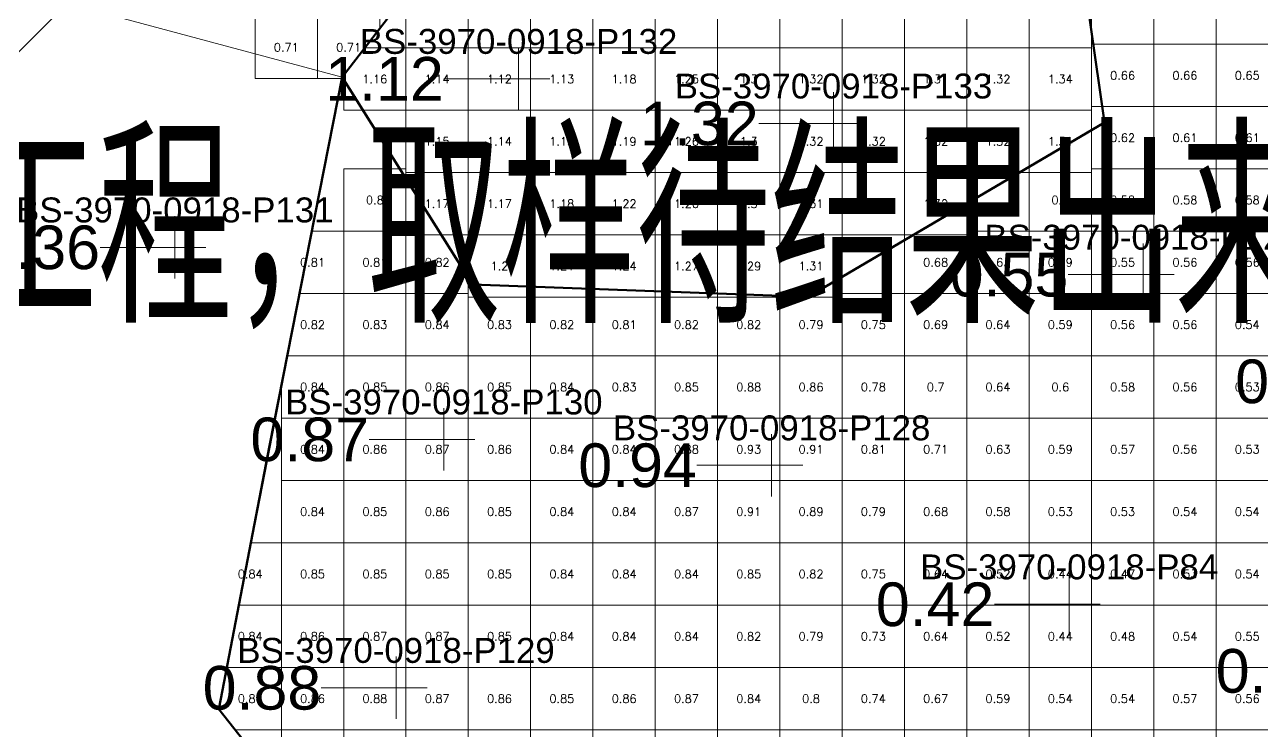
# Model space of a CAD drawing. Header units: inches. Extents: x 469775 to 470079, y 4349683 to 4349873.
# Drawn here: x 469858.19 to 469878.04, y 4349735.42 to 4349746.76 of the extents above; entities that cross this region are included whole.
import ezdxf
from ezdxf.enums import TextEntityAlignment as Align

# ---------------------------------------------------------------- set-up
doc = ezdxf.new("R2010")
doc.units = ezdxf.units.IN
doc.header["$MEASUREMENT"] = 0
for name, color, linetype, lineweight in [('点', 7, 'Continuous', 0), ('爆区方格网', 7, 'Continuous', 0), ('线条', 7, 'Continuous', 0), ('钻孔', 7, 'Continuous', 0)]:
    doc.layers.add(name, color=color, linetype=linetype, lineweight=lineweight)
doc.styles.add('3dmine_textStyle_1', font='txt.shx', dxfattribs={"height": 1, "bigfont": 'gbcbig.shx'})
doc.styles.add('3dmine_textStyle_2', font='arial.ttf', dxfattribs={"height": 1})
doc.styles.add('Standard_Shx', font='txt.shx', dxfattribs={"bigfont": 'gbcbig.shx'})

msp = doc.modelspace()

# ---------------------------------------------------------------- hatches: boundary and pattern name
at = {"layer": '钻孔', "linetype": 'Continuous', "lineweight": 0, "true_color": 0x0000ff, "extrusion": (0, 1, 0)}
for points in [[(-469867.111, 3960.2), (-469866.111, 3960.2), (-469866.111, 3972.2), (-469867.111, 3972.2)], [(-469872.164, 3960.382), (-469871.164, 3960.382), (-469871.164, 3972.382), (-469872.164, 3972.382)]]:
    msp.add_hatch(color=5, dxfattribs=at).paths.add_polyline_path(points, flags=0)
at = {"layer": '钻孔', "linetype": 'Continuous', "lineweight": 0, "true_color": 0x808080, "extrusion": (0, 1, 0)}
for points in [[(-469861.594, 3960.398), (-469860.594, 3960.398), (-469860.594, 3972.398), (-469861.594, 3972.398)], [(-469875.946, 3959.658), (-469874.946, 3959.658), (-469874.946, 3972.658), (-469875.946, 3972.658)]]:
    msp.add_hatch(color=8, dxfattribs=at).paths.add_polyline_path(points, flags=0)
at = {"layer": '钻孔', "linetype": 'Continuous', "lineweight": 0, "true_color": 0x00ffff, "extrusion": (0, 1, 0)}
for points in [[(-469877.132, 3959.526), (-469876.132, 3959.526), (-469876.132, 3972.526), (-469877.132, 3972.526)], [(-469865.911, 3960.457), (-469864.911, 3960.457), (-469864.911, 3972.457), (-469865.911, 3972.457)], [(-469871.172, 3959.723), (-469870.172, 3959.723), (-469870.172, 3972.723), (-469871.172, 3972.723)], [(-469865.144, 3959.744), (-469864.144, 3959.744), (-469864.144, 3972.744), (-469865.144, 3972.744)]]:
    msp.add_hatch(color=4, dxfattribs=at).paths.add_polyline_path(points, flags=0)

# ---------------------------------------------------------------- linework, layer by layer
at = {"color": 4, "linetype": 'Continuous', "lineweight": 0, "true_color": 0x00ffff, "elevation": 3966.233}
msp.add_lwpolyline([(469870.761, 4349763.128), (469867.863, 4349760.713), (469870.09, 4349758.577), (469873.314, 4349756.381), (469875.304, 4349754.198), (469865.757, 4349749.122), (469863.277, 4349745.916), (469858.867, 4349747.095), (469855.24, 4349743.466), (469853.308, 4349743.754), (469850.298, 4349745.551), (469847.477, 4349743.663), (469848.343, 4349739.646), (469845.427, 4349736.191)], dxfattribs=at)
at = {"color": 5, "linetype": 'Continuous', "lineweight": 50, "elevation": 3966.246}
msp.add_lwpolyline([(469863.277, 4349745.916), (469865.372, 4349742.59), (469870.758, 4349742.39), (469875.513, 4349745.185), (469875.059, 4349748.364), (469877.541, 4349750.341), (469880.7, 4349749.043), (469882.661, 4349748.577), (469887.283, 4349746.98), (469890.375, 4349747.712), (469892.104, 4349749.476), (469891.705, 4349752.968), (469892.637, 4349754.266), (469889.478, 4349756.794), (469884.88, 4349759.29), (469865.757, 4349749.122), (469863.277, 4349745.916)], dxfattribs=at)
at = {"color": 5, "linetype": 'Continuous', "lineweight": 53, "elevation": 3966.246}
for points in [[(469880.7, 4349749.043), (469877.541, 4349750.341), (469875.059, 4349748.364), (469875.513, 4349745.185), (469870.758, 4349742.39), (469865.372, 4349742.59), (469863.277, 4349745.916), (469863.277, 4349745.916)], [(469863.277, 4349745.916), (469862.112, 4349740.002), (469861.303, 4349735.776), (469864.089, 4349732.247), (469868.108, 4349719.891), (469869.089, 4349723.024), (469873.638, 4349721.402), (469875.959, 4349720.708), (469878.965, 4349723.109)]]:
    msp.add_lwpolyline(points, dxfattribs=at)
at = {"color": 7, "linetype": 'Continuous', "lineweight": 0, "elevation": 3966.233}
msp.add_lwpolyline([(469845.427, 4349736.191), (469868.108, 4349719.891), (469868.108, 4349719.891), (469864.089, 4349732.247), (469861.567, 4349735.442), (469861.304, 4349735.775), (469863.277, 4349745.916), (469858.867, 4349747.095), (469855.24, 4349743.466), (469853.308, 4349743.754), (469850.298, 4349745.551), (469847.477, 4349743.663), (469848.343, 4349739.646), (469845.427, 4349736.191), (469845.427, 4349736.191)], dxfattribs=at)
at = {"layer": '点', "color": 138, "linetype": 'Continuous', "lineweight": 0, "true_color": 0x004c4c}
for points, elevation in [([(469866.111, 4349745.388), (469866.111, 4349746.388)], 3972.2), ([(469866.611, 4349745.888), (469865.611, 4349745.888)], 3972.2), ([(469871.164, 4349744.672), (469871.164, 4349745.672)], 3972.382), ([(469871.664, 4349745.172), (469870.664, 4349745.172)], 3972.382), ([(469860.594, 4349742.684), (469860.594, 4349743.684)], 3972.398), ([(469876.132, 4349742.246), (469876.132, 4349743.246)], 3972.526), ([(469861.094, 4349743.184), (469860.094, 4349743.184)], 3972.398), ([(469876.632, 4349742.746), (469875.632, 4349742.746)], 3972.526), ([(469864.911, 4349739.603), (469864.911, 4349740.603)], 3972.457), ([(469865.411, 4349740.103), (469864.411, 4349740.103)], 3972.457), ([(469870.172, 4349739.188), (469870.172, 4349740.188)], 3972.723), ([(469870.672, 4349739.688), (469869.672, 4349739.688)], 3972.723), ([(469874.946, 4349736.957), (469874.946, 4349737.957)], 3972.658), ([(469875.446, 4349737.457), (469874.446, 4349737.457)], 3972.658), ([(469864.144, 4349735.617), (469864.144, 4349736.617)], 3972.744), ([(469864.644, 4349736.117), (469863.644, 4349736.117)], 3972.744)]:
    msp.add_lwpolyline(points, dxfattribs=dict(at, elevation=elevation))
at = {"layer": '爆区方格网', "color": 4, "linetype": 'Continuous', "lineweight": 0, "true_color": 0x00ffff, "elevation": 3972.193}
for points in [[(469876.304, 4349746.442), (469875.304, 4349746.442), (469875.304, 4349747.383), (469875.304, 4349747.442), (469876.304, 4349747.442), (469876.304, 4349746.442)], [(469877.304, 4349746.442), (469876.304, 4349746.442), (469876.304, 4349747.442), (469877.304, 4349747.442), (469877.304, 4349746.442)], [(469878.304, 4349746.442), (469877.304, 4349746.442), (469877.304, 4349747.442), (469878.304, 4349747.442), (469878.304, 4349746.442)], [(469876.304, 4349745.442), (469875.304, 4349745.442), (469875.304, 4349746.383), (469875.304, 4349746.442), (469876.304, 4349746.442), (469876.304, 4349745.442)], [(469877.304, 4349745.442), (469876.304, 4349745.442), (469876.304, 4349746.442), (469877.304, 4349746.442), (469877.304, 4349745.442)], [(469878.304, 4349745.442), (469877.304, 4349745.442), (469877.304, 4349746.442), (469878.304, 4349746.442), (469878.304, 4349745.442)], [(469876.304, 4349744.442), (469875.304, 4349744.442), (469875.304, 4349745.383), (469875.304, 4349745.442), (469876.304, 4349745.442), (469876.304, 4349744.442)], [(469877.304, 4349744.442), (469876.304, 4349744.442), (469876.304, 4349745.442), (469877.304, 4349745.442), (469877.304, 4349744.442)], [(469878.304, 4349744.442), (469877.304, 4349744.442), (469877.304, 4349745.442), (469878.304, 4349745.442), (469878.304, 4349744.442)], [(469864.304, 4349743.442), (469863.304, 4349743.442), (469863.304, 4349744.442), (469864.304, 4349744.442), (469864.304, 4349743.442)], [(469876.304, 4349743.442), (469875.304, 4349743.442), (469875.304, 4349744.383), (469875.304, 4349744.442), (469876.304, 4349744.442), (469876.304, 4349743.442)], [(469877.304, 4349743.442), (469876.304, 4349743.442), (469876.304, 4349744.442), (469877.304, 4349744.442), (469877.304, 4349743.442)], [(469878.304, 4349743.442), (469877.304, 4349743.442), (469877.304, 4349744.442), (469878.304, 4349744.442), (469878.304, 4349743.442)], [(469875.304, 4349743.442), (469874.304, 4349743.442), (469874.304, 4349744.383), (469875.304, 4349744.383), (469875.304, 4349743.442)], [(469863.304, 4349742.442), (469862.593, 4349742.442), (469862.79, 4349743.442), (469863.304, 4349743.442), (469863.304, 4349742.442)], [(469864.304, 4349743.383), (469864.304, 4349742.442), (469863.304, 4349742.442), (469863.304, 4349743.442), (469864.304, 4349743.442), (469864.304, 4349743.383)], [(469865.304, 4349742.442), (469864.304, 4349742.442), (469864.304, 4349743.383), (469865.304, 4349743.383), (469865.304, 4349742.442)], [(469873.304, 4349742.442), (469872.304, 4349742.442), (469872.304, 4349743.383), (469873.304, 4349743.383), (469873.304, 4349742.442)], [(469874.304, 4349742.442), (469873.304, 4349742.442), (469873.304, 4349743.383), (469873.304, 4349743.442), (469874.304, 4349743.442), (469874.304, 4349742.442)], [(469875.304, 4349742.442), (469874.304, 4349742.442), (469874.304, 4349743.442), (469875.304, 4349743.442), (469875.304, 4349742.442)], [(469876.304, 4349742.442), (469875.304, 4349742.442), (469875.304, 4349743.442), (469876.304, 4349743.442), (469876.304, 4349742.442)], [(469877.304, 4349742.442), (469876.304, 4349742.442), (469876.304, 4349743.442), (469877.304, 4349743.442), (469877.304, 4349742.442)], [(469878.304, 4349742.442), (469877.304, 4349742.442), (469877.304, 4349743.442), (469878.304, 4349743.442), (469878.304, 4349742.442)], [(469863.304, 4349741.442), (469862.396, 4349741.442), (469862.593, 4349742.442), (469863.304, 4349742.442), (469863.304, 4349741.442)], [(469864.304, 4349741.442), (469863.304, 4349741.442), (469863.304, 4349742.442), (469864.304, 4349742.442), (469864.304, 4349741.442)], [(469865.304, 4349742.383), (469865.304, 4349741.442), (469864.304, 4349741.442), (469864.304, 4349742.442), (469865.304, 4349742.442), (469865.304, 4349742.383)], [(469866.304, 4349741.442), (469865.304, 4349741.442), (469865.304, 4349742.383), (469866.304, 4349742.383), (469866.304, 4349741.442)], [(469867.304, 4349741.442), (469866.304, 4349741.442), (469866.304, 4349742.383), (469867.304, 4349742.383), (469867.304, 4349741.442)], [(469868.304, 4349741.442), (469867.304, 4349741.442), (469867.304, 4349742.383), (469868.304, 4349742.383), (469868.304, 4349741.442)], [(469869.304, 4349741.442), (469868.304, 4349741.442), (469868.304, 4349742.383), (469869.304, 4349742.383), (469869.304, 4349741.442)], [(469870.304, 4349741.442), (469869.304, 4349741.442), (469869.304, 4349742.383), (469870.304, 4349742.383), (469870.304, 4349741.442)], [(469871.304, 4349741.442), (469870.304, 4349741.442), (469870.304, 4349742.383), (469871.304, 4349742.383), (469871.304, 4349741.442)], [(469872.304, 4349741.442), (469871.304, 4349741.442), (469871.304, 4349742.383), (469871.304, 4349742.442), (469872.304, 4349742.442), (469872.304, 4349741.442)], [(469873.304, 4349741.442), (469872.304, 4349741.442), (469872.304, 4349742.442), (469873.304, 4349742.442), (469873.304, 4349741.442)], [(469874.304, 4349741.442), (469873.304, 4349741.442), (469873.304, 4349742.442), (469874.304, 4349742.442), (469874.304, 4349741.442)], [(469875.304, 4349741.442), (469874.304, 4349741.442), (469874.304, 4349742.442), (469875.304, 4349742.442), (469875.304, 4349741.442)], [(469876.304, 4349741.442), (469875.304, 4349741.442), (469875.304, 4349742.442), (469876.304, 4349742.442), (469876.304, 4349741.442)], [(469877.304, 4349741.442), (469876.304, 4349741.442), (469876.304, 4349742.442), (469877.304, 4349742.442), (469877.304, 4349741.442)], [(469878.304, 4349741.442), (469877.304, 4349741.442), (469877.304, 4349742.442), (469878.304, 4349742.442), (469878.304, 4349741.442)], [(469863.304, 4349740.442), (469862.304, 4349740.442), (469862.304, 4349740.974), (469862.396, 4349741.442), (469863.304, 4349741.442), (469863.304, 4349740.442)], [(469864.304, 4349740.442), (469863.304, 4349740.442), (469863.304, 4349741.442), (469864.304, 4349741.442), (469864.304, 4349740.442)], [(469865.304, 4349740.442), (469864.304, 4349740.442), (469864.304, 4349741.442), (469865.304, 4349741.442), (469865.304, 4349740.442)], [(469866.304, 4349740.442), (469865.304, 4349740.442), (469865.304, 4349741.442), (469866.304, 4349741.442), (469866.304, 4349740.442)], [(469867.304, 4349740.442), (469866.304, 4349740.442), (469866.304, 4349741.442), (469867.304, 4349741.442), (469867.304, 4349740.442)], [(469868.304, 4349740.442), (469867.304, 4349740.442), (469867.304, 4349741.442), (469868.304, 4349741.442), (469868.304, 4349740.442)], [(469869.304, 4349740.442), (469868.304, 4349740.442), (469868.304, 4349741.442), (469869.304, 4349741.442), (469869.304, 4349740.442)], [(469870.304, 4349740.442), (469869.304, 4349740.442), (469869.304, 4349741.442), (469870.304, 4349741.442), (469870.304, 4349740.442)], [(469871.304, 4349740.442), (469870.304, 4349740.442), (469870.304, 4349741.442), (469871.304, 4349741.442), (469871.304, 4349740.442)], [(469872.304, 4349740.442), (469871.304, 4349740.442), (469871.304, 4349741.442), (469872.304, 4349741.442), (469872.304, 4349740.442)], [(469873.304, 4349740.442), (469872.304, 4349740.442), (469872.304, 4349741.442), (469873.304, 4349741.442), (469873.304, 4349740.442)], [(469874.304, 4349740.442), (469873.304, 4349740.442), (469873.304, 4349741.442), (469874.304, 4349741.442), (469874.304, 4349740.442)], [(469875.304, 4349740.442), (469874.304, 4349740.442), (469874.304, 4349741.442), (469875.304, 4349741.442), (469875.304, 4349740.442)], [(469876.304, 4349740.442), (469875.304, 4349740.442), (469875.304, 4349741.442), (469876.304, 4349741.442), (469876.304, 4349740.442)], [(469877.304, 4349740.442), (469876.304, 4349740.442), (469876.304, 4349741.442), (469877.304, 4349741.442), (469877.304, 4349740.442)], [(469878.304, 4349740.442), (469877.304, 4349740.442), (469877.304, 4349741.442), (469878.304, 4349741.442), (469878.304, 4349740.442)], [(469863.304, 4349739.442), (469862.304, 4349739.442), (469862.304, 4349740.442), (469863.304, 4349740.442), (469863.304, 4349739.442)], [(469864.304, 4349739.442), (469863.304, 4349739.442), (469863.304, 4349740.442), (469864.304, 4349740.442), (469864.304, 4349739.442)], [(469865.304, 4349739.442), (469864.304, 4349739.442), (469864.304, 4349740.442), (469865.304, 4349740.442), (469865.304, 4349739.442)], [(469866.304, 4349739.442), (469865.304, 4349739.442), (469865.304, 4349740.442), (469866.304, 4349740.442), (469866.304, 4349739.442)], [(469867.304, 4349739.442), (469866.304, 4349739.442), (469866.304, 4349740.442), (469867.304, 4349740.442), (469867.304, 4349739.442)], [(469868.304, 4349739.442), (469867.304, 4349739.442), (469867.304, 4349740.442), (469868.304, 4349740.442), (469868.304, 4349739.442)], [(469869.304, 4349739.442), (469868.304, 4349739.442), (469868.304, 4349740.442), (469869.304, 4349740.442), (469869.304, 4349739.442)], [(469870.304, 4349739.442), (469869.304, 4349739.442), (469869.304, 4349740.442), (469870.304, 4349740.442), (469870.304, 4349739.442)], [(469871.304, 4349739.442), (469870.304, 4349739.442), (469870.304, 4349740.442), (469871.304, 4349740.442), (469871.304, 4349739.442)], [(469872.304, 4349739.442), (469871.304, 4349739.442), (469871.304, 4349740.442), (469872.304, 4349740.442), (469872.304, 4349739.442)], [(469873.304, 4349739.442), (469872.304, 4349739.442), (469872.304, 4349740.442), (469873.304, 4349740.442), (469873.304, 4349739.442)], [(469874.304, 4349739.442), (469873.304, 4349739.442), (469873.304, 4349740.442), (469874.304, 4349740.442), (469874.304, 4349739.442)], [(469875.304, 4349739.442), (469874.304, 4349739.442), (469874.304, 4349740.442), (469875.304, 4349740.442), (469875.304, 4349739.442)], [(469876.304, 4349739.442), (469875.304, 4349739.442), (469875.304, 4349740.442), (469876.304, 4349740.442), (469876.304, 4349739.442)], [(469877.304, 4349739.442), (469876.304, 4349739.442), (469876.304, 4349740.442), (469877.304, 4349740.442), (469877.304, 4349739.442)], [(469878.304, 4349739.442), (469877.304, 4349739.442), (469877.304, 4349740.442), (469878.304, 4349740.442), (469878.304, 4349739.442)], [(469863.304, 4349738.442), (469862.304, 4349738.442), (469862.304, 4349739.442), (469863.304, 4349739.442), (469863.304, 4349738.442)], [(469864.304, 4349738.442), (469863.304, 4349738.442), (469863.304, 4349739.442), (469864.304, 4349739.442), (469864.304, 4349738.442)], [(469865.304, 4349738.442), (469864.304, 4349738.442), (469864.304, 4349739.442), (469865.304, 4349739.442), (469865.304, 4349738.442)], [(469866.304, 4349738.442), (469865.304, 4349738.442), (469865.304, 4349739.442), (469866.304, 4349739.442), (469866.304, 4349738.442)], [(469867.304, 4349738.442), (469866.304, 4349738.442), (469866.304, 4349739.442), (469867.304, 4349739.442), (469867.304, 4349738.442)], [(469868.304, 4349738.442), (469867.304, 4349738.442), (469867.304, 4349739.442), (469868.304, 4349739.442), (469868.304, 4349738.442)], [(469869.304, 4349738.442), (469868.304, 4349738.442), (469868.304, 4349739.442), (469869.304, 4349739.442), (469869.304, 4349738.442)], [(469870.304, 4349738.442), (469869.304, 4349738.442), (469869.304, 4349739.442), (469870.304, 4349739.442), (469870.304, 4349738.442)], [(469871.304, 4349738.442), (469870.304, 4349738.442), (469870.304, 4349739.442), (469871.304, 4349739.442), (469871.304, 4349738.442)], [(469872.304, 4349738.442), (469871.304, 4349738.442), (469871.304, 4349739.442), (469872.304, 4349739.442), (469872.304, 4349738.442)], [(469873.304, 4349738.442), (469872.304, 4349738.442), (469872.304, 4349739.442), (469873.304, 4349739.442), (469873.304, 4349738.442)], [(469874.304, 4349738.442), (469873.304, 4349738.442), (469873.304, 4349739.442), (469874.304, 4349739.442), (469874.304, 4349738.442)], [(469875.304, 4349738.442), (469874.304, 4349738.442), (469874.304, 4349739.442), (469875.304, 4349739.442), (469875.304, 4349738.442)], [(469876.304, 4349738.442), (469875.304, 4349738.442), (469875.304, 4349739.442), (469876.304, 4349739.442), (469876.304, 4349738.442)], [(469877.304, 4349738.442), (469876.304, 4349738.442), (469876.304, 4349739.442), (469877.304, 4349739.442), (469877.304, 4349738.442)], [(469878.304, 4349738.442), (469877.304, 4349738.442), (469877.304, 4349739.442), (469878.304, 4349739.442), (469878.304, 4349738.442)], [(469862.304, 4349737.442), (469861.622, 4349737.442), (469861.813, 4349738.442), (469862.304, 4349738.442), (469862.304, 4349737.442)], [(469863.304, 4349737.442), (469862.304, 4349737.442), (469862.304, 4349738.442), (469863.304, 4349738.442), (469863.304, 4349737.442)], [(469864.304, 4349737.442), (469863.304, 4349737.442), (469863.304, 4349738.442), (469864.304, 4349738.442), (469864.304, 4349737.442)], [(469865.304, 4349737.442), (469864.304, 4349737.442), (469864.304, 4349738.442), (469865.304, 4349738.442), (469865.304, 4349737.442)], [(469866.304, 4349737.442), (469865.304, 4349737.442), (469865.304, 4349738.442), (469866.304, 4349738.442), (469866.304, 4349737.442)], [(469867.304, 4349737.442), (469866.304, 4349737.442), (469866.304, 4349738.442), (469867.304, 4349738.442), (469867.304, 4349737.442)], [(469868.304, 4349737.442), (469867.304, 4349737.442), (469867.304, 4349738.442), (469868.304, 4349738.442), (469868.304, 4349737.442)], [(469869.304, 4349737.442), (469868.304, 4349737.442), (469868.304, 4349738.442), (469869.304, 4349738.442), (469869.304, 4349737.442)], [(469870.304, 4349737.442), (469869.304, 4349737.442), (469869.304, 4349738.442), (469870.304, 4349738.442), (469870.304, 4349737.442)], [(469871.304, 4349737.442), (469870.304, 4349737.442), (469870.304, 4349738.442), (469871.304, 4349738.442), (469871.304, 4349737.442)], [(469872.304, 4349737.442), (469871.304, 4349737.442), (469871.304, 4349738.442), (469872.304, 4349738.442), (469872.304, 4349737.442)], [(469873.304, 4349737.442), (469872.304, 4349737.442), (469872.304, 4349738.442), (469873.304, 4349738.442), (469873.304, 4349737.442)], [(469874.304, 4349737.442), (469873.304, 4349737.442), (469873.304, 4349738.442), (469874.304, 4349738.442), (469874.304, 4349737.442)], [(469875.304, 4349737.442), (469874.304, 4349737.442), (469874.304, 4349738.442), (469875.304, 4349738.442), (469875.304, 4349737.442)], [(469876.304, 4349737.442), (469875.304, 4349737.442), (469875.304, 4349738.442), (469876.304, 4349738.442), (469876.304, 4349737.442)], [(469877.304, 4349737.442), (469876.304, 4349737.442), (469876.304, 4349738.442), (469877.304, 4349738.442), (469877.304, 4349737.442)], [(469878.304, 4349737.442), (469877.304, 4349737.442), (469877.304, 4349738.442), (469878.304, 4349738.442), (469878.304, 4349737.442)], [(469862.304, 4349736.442), (469861.43, 4349736.442), (469861.622, 4349737.442), (469862.304, 4349737.442), (469862.304, 4349736.442)], [(469863.304, 4349736.442), (469862.304, 4349736.442), (469862.304, 4349737.442), (469863.304, 4349737.442), (469863.304, 4349736.442)], [(469864.304, 4349736.442), (469863.304, 4349736.442), (469863.304, 4349737.442), (469864.304, 4349737.442), (469864.304, 4349736.442)], [(469865.304, 4349736.442), (469864.304, 4349736.442), (469864.304, 4349737.442), (469865.304, 4349737.442), (469865.304, 4349736.442)], [(469866.304, 4349736.442), (469865.304, 4349736.442), (469865.304, 4349737.442), (469866.304, 4349737.442), (469866.304, 4349736.442)], [(469867.304, 4349736.442), (469866.304, 4349736.442), (469866.304, 4349737.442), (469867.304, 4349737.442), (469867.304, 4349736.442)], [(469868.304, 4349736.442), (469867.304, 4349736.442), (469867.304, 4349737.442), (469868.304, 4349737.442), (469868.304, 4349736.442)], [(469869.304, 4349736.442), (469868.304, 4349736.442), (469868.304, 4349737.442), (469869.304, 4349737.442), (469869.304, 4349736.442)], [(469870.304, 4349736.442), (469869.304, 4349736.442), (469869.304, 4349737.442), (469870.304, 4349737.442), (469870.304, 4349736.442)], [(469871.304, 4349736.442), (469870.304, 4349736.442), (469870.304, 4349737.442), (469871.304, 4349737.442), (469871.304, 4349736.442)], [(469872.304, 4349736.442), (469871.304, 4349736.442), (469871.304, 4349737.442), (469872.304, 4349737.442), (469872.304, 4349736.442)], [(469873.304, 4349736.442), (469872.304, 4349736.442), (469872.304, 4349737.442), (469873.304, 4349737.442), (469873.304, 4349736.442)], [(469874.304, 4349736.442), (469873.304, 4349736.442), (469873.304, 4349737.442), (469874.304, 4349737.442), (469874.304, 4349736.442)], [(469875.304, 4349736.442), (469874.304, 4349736.442), (469874.304, 4349737.442), (469875.304, 4349737.442), (469875.304, 4349736.442)], [(469876.304, 4349736.442), (469875.304, 4349736.442), (469875.304, 4349737.442), (469876.304, 4349737.442), (469876.304, 4349736.442)], [(469877.304, 4349736.442), (469876.304, 4349736.442), (469876.304, 4349737.442), (469877.304, 4349737.442), (469877.304, 4349736.442)], [(469878.304, 4349736.442), (469877.304, 4349736.442), (469877.304, 4349737.442), (469878.304, 4349737.442), (469878.304, 4349736.442)], [(469862.304, 4349735.442), (469861.567, 4349735.442), (469861.304, 4349735.775), (469861.304, 4349735.782), (469861.43, 4349736.442), (469862.304, 4349736.442), (469862.304, 4349735.442)], [(469863.304, 4349735.442), (469862.304, 4349735.442), (469862.304, 4349736.442), (469863.304, 4349736.442), (469863.304, 4349735.442)], [(469864.304, 4349735.442), (469863.304, 4349735.442), (469863.304, 4349736.442), (469864.304, 4349736.442), (469864.304, 4349735.442)], [(469865.304, 4349735.442), (469864.304, 4349735.442), (469864.304, 4349736.442), (469865.304, 4349736.442), (469865.304, 4349735.442)], [(469866.304, 4349735.442), (469865.304, 4349735.442), (469865.304, 4349736.442), (469866.304, 4349736.442), (469866.304, 4349735.442)], [(469867.304, 4349735.442), (469866.304, 4349735.442), (469866.304, 4349736.442), (469867.304, 4349736.442), (469867.304, 4349735.442)], [(469868.304, 4349735.442), (469867.304, 4349735.442), (469867.304, 4349736.442), (469868.304, 4349736.442), (469868.304, 4349735.442)], [(469869.304, 4349735.442), (469868.304, 4349735.442), (469868.304, 4349736.442), (469869.304, 4349736.442), (469869.304, 4349735.442)], [(469870.304, 4349735.442), (469869.304, 4349735.442), (469869.304, 4349736.442), (469870.304, 4349736.442), (469870.304, 4349735.442)], [(469871.304, 4349735.442), (469870.304, 4349735.442), (469870.304, 4349736.442), (469871.304, 4349736.442), (469871.304, 4349735.442)], [(469872.304, 4349735.442), (469871.304, 4349735.442), (469871.304, 4349736.442), (469872.304, 4349736.442), (469872.304, 4349735.442)], [(469873.304, 4349735.442), (469872.304, 4349735.442), (469872.304, 4349736.442), (469873.304, 4349736.442), (469873.304, 4349735.442)], [(469874.304, 4349735.442), (469873.304, 4349735.442), (469873.304, 4349736.442), (469874.304, 4349736.442), (469874.304, 4349735.442)], [(469875.304, 4349735.442), (469874.304, 4349735.442), (469874.304, 4349736.442), (469875.304, 4349736.442), (469875.304, 4349735.442)], [(469876.304, 4349735.442), (469875.304, 4349735.442), (469875.304, 4349736.442), (469876.304, 4349736.442), (469876.304, 4349735.442)], [(469877.304, 4349735.442), (469876.304, 4349735.442), (469876.304, 4349736.442), (469877.304, 4349736.442), (469877.304, 4349735.442)], [(469878.304, 4349735.442), (469877.304, 4349735.442), (469877.304, 4349736.442), (469878.304, 4349736.442), (469878.304, 4349735.442)], [(469863.304, 4349734.442), (469862.356, 4349734.442), (469862.304, 4349734.508), (469862.304, 4349735.442), (469863.304, 4349735.442), (469863.304, 4349734.442)], [(469864.304, 4349734.442), (469863.304, 4349734.442), (469863.304, 4349735.442), (469864.304, 4349735.442), (469864.304, 4349734.442)], [(469865.304, 4349734.442), (469864.304, 4349734.442), (469864.304, 4349735.442), (469865.304, 4349735.442), (469865.304, 4349734.442)], [(469866.304, 4349734.442), (469865.304, 4349734.442), (469865.304, 4349735.442), (469866.304, 4349735.442), (469866.304, 4349734.442)], [(469867.304, 4349734.442), (469866.304, 4349734.442), (469866.304, 4349735.442), (469867.304, 4349735.442), (469867.304, 4349734.442)], [(469868.304, 4349734.442), (469867.304, 4349734.442), (469867.304, 4349735.442), (469868.304, 4349735.442), (469868.304, 4349734.442)], [(469869.304, 4349734.442), (469868.304, 4349734.442), (469868.304, 4349735.442), (469869.304, 4349735.442), (469869.304, 4349734.442)], [(469870.304, 4349734.442), (469869.304, 4349734.442), (469869.304, 4349735.442), (469870.304, 4349735.442), (469870.304, 4349734.442)], [(469871.304, 4349734.442), (469870.304, 4349734.442), (469870.304, 4349735.442), (469871.304, 4349735.442), (469871.304, 4349734.442)], [(469872.304, 4349734.442), (469871.304, 4349734.442), (469871.304, 4349735.442), (469872.304, 4349735.442), (469872.304, 4349734.442)], [(469873.304, 4349734.442), (469872.304, 4349734.442), (469872.304, 4349735.442), (469873.304, 4349735.442), (469873.304, 4349734.442)], [(469874.304, 4349734.442), (469873.304, 4349734.442), (469873.304, 4349735.442), (469874.304, 4349735.442), (469874.304, 4349734.442)], [(469875.304, 4349734.442), (469874.304, 4349734.442), (469874.304, 4349735.442), (469875.304, 4349735.442), (469875.304, 4349734.442)], [(469876.304, 4349734.442), (469875.304, 4349734.442), (469875.304, 4349735.442), (469876.304, 4349735.442), (469876.304, 4349734.442)], [(469877.304, 4349734.442), (469876.304, 4349734.442), (469876.304, 4349735.442), (469877.304, 4349735.442), (469877.304, 4349734.442)], [(469878.304, 4349734.442), (469877.304, 4349734.442), (469877.304, 4349735.442), (469878.304, 4349735.442), (469878.304, 4349734.442)]]:
    msp.add_lwpolyline(points, dxfattribs=at)
at = {"layer": '爆区方格网', "color": 5, "linetype": 'Continuous', "lineweight": 0, "true_color": 0x0000ff, "elevation": 3972.334}
for points in [[(469865.304, 4349746.383), (469864.304, 4349746.383), (469864.304, 4349747.243), (469864.412, 4349747.383), (469865.304, 4349747.383), (469865.304, 4349746.383)], [(469866.304, 4349746.383), (469865.304, 4349746.383), (469865.304, 4349747.383), (469866.304, 4349747.383), (469866.304, 4349746.383)], [(469867.304, 4349746.383), (469866.304, 4349746.383), (469866.304, 4349747.383), (469867.304, 4349747.383), (469867.304, 4349746.383)], [(469868.304, 4349746.383), (469867.304, 4349746.383), (469867.304, 4349747.383), (469868.304, 4349747.383), (469868.304, 4349746.383)], [(469869.304, 4349746.383), (469868.304, 4349746.383), (469868.304, 4349747.383), (469869.304, 4349747.383), (469869.304, 4349746.383)], [(469870.304, 4349746.383), (469869.304, 4349746.383), (469869.304, 4349747.383), (469870.304, 4349747.383), (469870.304, 4349746.383)], [(469871.304, 4349746.383), (469870.304, 4349746.383), (469870.304, 4349747.383), (469871.304, 4349747.383), (469871.304, 4349746.383)], [(469872.304, 4349746.383), (469871.304, 4349746.383), (469871.304, 4349747.383), (469872.304, 4349747.383), (469872.304, 4349746.383)], [(469873.304, 4349746.383), (469872.304, 4349746.383), (469872.304, 4349747.383), (469873.304, 4349747.383), (469873.304, 4349746.383)], [(469874.304, 4349746.383), (469873.304, 4349746.383), (469873.304, 4349747.383), (469874.304, 4349747.383), (469874.304, 4349746.383)], [(469875.304, 4349746.383), (469874.304, 4349746.383), (469874.304, 4349747.383), (469875.304, 4349747.383), (469875.304, 4349746.383)], [(469864.304, 4349745.383), (469863.304, 4349745.383), (469863.304, 4349745.95), (469863.638, 4349746.383), (469864.304, 4349746.383), (469864.304, 4349745.383)], [(469865.304, 4349745.383), (469864.304, 4349745.383), (469864.304, 4349746.383), (469865.304, 4349746.383), (469865.304, 4349745.383)], [(469866.304, 4349745.383), (469865.304, 4349745.383), (469865.304, 4349746.383), (469866.304, 4349746.383), (469866.304, 4349745.383)], [(469867.304, 4349745.383), (469866.304, 4349745.383), (469866.304, 4349746.383), (469867.304, 4349746.383), (469867.304, 4349745.383)], [(469868.304, 4349745.383), (469867.304, 4349745.383), (469867.304, 4349746.383), (469868.304, 4349746.383), (469868.304, 4349745.383)], [(469869.304, 4349745.383), (469868.304, 4349745.383), (469868.304, 4349746.383), (469869.304, 4349746.383), (469869.304, 4349745.383)], [(469870.304, 4349745.383), (469869.304, 4349745.383), (469869.304, 4349746.383), (469870.304, 4349746.383), (469870.304, 4349745.383)], [(469871.304, 4349745.383), (469870.304, 4349745.383), (469870.304, 4349746.383), (469871.304, 4349746.383), (469871.304, 4349745.383)], [(469872.304, 4349745.383), (469871.304, 4349745.383), (469871.304, 4349746.383), (469872.304, 4349746.383), (469872.304, 4349745.383)], [(469873.304, 4349745.383), (469872.304, 4349745.383), (469872.304, 4349746.383), (469873.304, 4349746.383), (469873.304, 4349745.383)], [(469874.304, 4349745.383), (469873.304, 4349745.383), (469873.304, 4349746.383), (469874.304, 4349746.383), (469874.304, 4349745.383)], [(469875.304, 4349745.383), (469874.304, 4349745.383), (469874.304, 4349746.383), (469875.304, 4349746.383), (469875.304, 4349745.383)], [(469865.304, 4349744.383), (469864.304, 4349744.383), (469864.304, 4349745.383), (469865.304, 4349745.383), (469865.304, 4349744.383)], [(469866.304, 4349744.383), (469865.304, 4349744.383), (469865.304, 4349745.383), (469866.304, 4349745.383), (469866.304, 4349744.383)], [(469867.304, 4349744.383), (469866.304, 4349744.383), (469866.304, 4349745.383), (469867.304, 4349745.383), (469867.304, 4349744.383)], [(469868.304, 4349744.383), (469867.304, 4349744.383), (469867.304, 4349745.383), (469868.304, 4349745.383), (469868.304, 4349744.383)], [(469869.304, 4349744.383), (469868.304, 4349744.383), (469868.304, 4349745.383), (469869.304, 4349745.383), (469869.304, 4349744.383)], [(469870.304, 4349744.383), (469869.304, 4349744.383), (469869.304, 4349745.383), (469870.304, 4349745.383), (469870.304, 4349744.383)], [(469871.304, 4349744.383), (469870.304, 4349744.383), (469870.304, 4349745.383), (469871.304, 4349745.383), (469871.304, 4349744.383)], [(469872.304, 4349744.383), (469871.304, 4349744.383), (469871.304, 4349745.383), (469872.304, 4349745.383), (469872.304, 4349744.383)], [(469873.304, 4349744.383), (469872.304, 4349744.383), (469872.304, 4349745.383), (469873.304, 4349745.383), (469873.304, 4349744.383)], [(469874.304, 4349744.383), (469873.304, 4349744.383), (469873.304, 4349745.383), (469874.304, 4349745.383), (469874.304, 4349744.383)], [(469875.304, 4349744.383), (469874.304, 4349744.383), (469874.304, 4349745.383), (469875.304, 4349745.383), (469875.304, 4349744.383)], [(469865.304, 4349743.383), (469864.304, 4349743.383), (469864.304, 4349744.383), (469865.304, 4349744.383), (469865.304, 4349743.383)], [(469866.304, 4349743.383), (469865.304, 4349743.383), (469865.304, 4349744.383), (469866.304, 4349744.383), (469866.304, 4349743.383)], [(469867.304, 4349743.383), (469866.304, 4349743.383), (469866.304, 4349744.383), (469867.304, 4349744.383), (469867.304, 4349743.383)], [(469868.304, 4349743.383), (469867.304, 4349743.383), (469867.304, 4349744.383), (469868.304, 4349744.383), (469868.304, 4349743.383)], [(469869.304, 4349743.383), (469868.304, 4349743.383), (469868.304, 4349744.383), (469869.304, 4349744.383), (469869.304, 4349743.383)], [(469870.304, 4349743.383), (469869.304, 4349743.383), (469869.304, 4349744.383), (469870.304, 4349744.383), (469870.304, 4349743.383)], [(469871.304, 4349743.383), (469870.304, 4349743.383), (469870.304, 4349744.383), (469871.304, 4349744.383), (469871.304, 4349743.383)], [(469872.304, 4349743.383), (469871.304, 4349743.383), (469871.304, 4349744.383), (469872.304, 4349744.383), (469872.304, 4349743.383)], [(469873.304, 4349743.383), (469872.304, 4349743.383), (469872.304, 4349744.383), (469873.304, 4349744.383), (469873.304, 4349743.383)], [(469866.304, 4349742.383), (469865.304, 4349742.383), (469865.304, 4349743.383), (469866.304, 4349743.383), (469866.304, 4349742.383)], [(469867.304, 4349742.383), (469866.304, 4349742.383), (469866.304, 4349743.383), (469867.304, 4349743.383), (469867.304, 4349742.383)], [(469868.304, 4349742.383), (469867.304, 4349742.383), (469867.304, 4349743.383), (469868.304, 4349743.383), (469868.304, 4349742.383)], [(469869.304, 4349742.383), (469868.304, 4349742.383), (469868.304, 4349743.383), (469869.304, 4349743.383), (469869.304, 4349742.383)], [(469870.304, 4349742.383), (469869.304, 4349742.383), (469869.304, 4349743.383), (469870.304, 4349743.383), (469870.304, 4349742.383)], [(469871.304, 4349742.383), (469870.304, 4349742.383), (469870.304, 4349743.383), (469871.304, 4349743.383), (469871.304, 4349742.383)]]:
    msp.add_lwpolyline(points, dxfattribs=at)
at = {"layer": '爆区方格网', "color": 131, "linetype": 'Continuous', "lineweight": 0, "true_color": 0x80ffff, "elevation": 3972.427}
for points in [[(469862.884, 4349745.892), (469861.884, 4349745.892), (469861.884, 4349746.892), (469862.884, 4349746.892), (469862.884, 4349745.892)], [(469863.884, 4349746.7), (469863.277, 4349745.916), (469863.273, 4349745.892), (469862.884, 4349745.892), (469862.884, 4349746.892), (469863.884, 4349746.892), (469863.884, 4349746.7)]]:
    msp.add_lwpolyline(points, dxfattribs=at)
at = {"layer": '线条', "color": 138, "linetype": 'Continuous', "lineweight": 0, "true_color": 0x004c4c}
for points, elevation in [([(469866.111, 4349745.888), (469866.111, 4349745.888), (469866.111, 4349745.888)], 3972.2), ([(469871.164, 4349745.172), (469871.164, 4349745.172), (469871.164, 4349745.172)], 3972.382), ([(469860.594, 4349743.184), (469860.594, 4349743.184), (469860.594, 4349743.184)], 3972.398), ([(469876.132, 4349742.746), (469876.132, 4349742.746), (469876.132, 4349742.746)], 3972.526), ([(469864.911, 4349740.103), (469864.911, 4349740.103), (469864.911, 4349740.103)], 3972.457), ([(469870.172, 4349739.688), (469870.172, 4349739.688), (469870.172, 4349739.688)], 3972.723), ([(469874.946, 4349737.457), (469874.946, 4349737.457), (469874.946, 4349737.457)], 3972.658), ([(469864.144, 4349736.117), (469864.144, 4349736.117), (469864.144, 4349736.117)], 3972.744)]:
    msp.add_lwpolyline(points, dxfattribs=dict(at, elevation=elevation))
at = {"layer": '钻孔', "color": 5, "linetype": 'Continuous', "lineweight": 0, "true_color": 0x0000ff}
for points, elevation in [([(469866.111, 4349745.888), (469864.911, 4349745.888)], 3972.2), ([(469866.111, 4349745.888), (469864.911, 4349745.888)], 3960.2), ([(469871.164, 4349745.172), (469869.964, 4349745.172)], 3972.382), ([(469871.164, 4349745.172), (469869.964, 4349745.172)], 3960.382)]:
    msp.add_lwpolyline(points, dxfattribs=dict(at, elevation=elevation))
at = {"layer": '钻孔', "color": 8, "linetype": 'Continuous', "lineweight": 0, "true_color": 0x808080}
for points, elevation in [([(469860.594, 4349743.184), (469859.394, 4349743.184)], 3972.398), ([(469860.594, 4349743.184), (469859.394, 4349743.184)], 3960.398), ([(469874.946, 4349737.457), (469873.746, 4349737.457)], 3972.658), ([(469874.946, 4349737.457), (469873.746, 4349737.457)], 3959.658)]:
    msp.add_lwpolyline(points, dxfattribs=dict(at, elevation=elevation))
at = {"layer": '钻孔', "color": 4, "linetype": 'Continuous', "lineweight": 0, "true_color": 0x00ffff}
for points, elevation in [([(469876.132, 4349742.746), (469874.932, 4349742.746)], 3972.526), ([(469876.132, 4349742.746), (469874.932, 4349742.746)], 3959.526), ([(469864.911, 4349740.103), (469863.711, 4349740.103)], 3972.457), ([(469864.911, 4349740.103), (469863.711, 4349740.103)], 3960.457), ([(469870.172, 4349739.688), (469868.972, 4349739.688)], 3972.723), ([(469870.172, 4349739.688), (469868.972, 4349739.688)], 3959.723), ([(469864.144, 4349736.117), (469862.944, 4349736.117)], 3972.744), ([(469864.144, 4349736.117), (469862.944, 4349736.117)], 3959.744)]:
    msp.add_lwpolyline(points, dxfattribs=dict(at, elevation=elevation))

# ---------------------------------------------------------------- texts
at = {"color": 131, "linetype": 'Continuous', "lineweight": 0, "true_color": 0x80ffff, "style": '3dmine_textStyle_1'}
for p in [(469862.384, 4349746.392, 3972.427), (469863.384, 4349746.392, 3972.427)]:
    msp.add_text('0.71', height=0.1333, dxfattribs=at).set_placement(p, align=Align.MIDDLE_CENTER)
at = {"color": 5, "linetype": 'Continuous', "lineweight": 0, "true_color": 0x0000ff, "style": '3dmine_textStyle_1'}
for s, p in [('1.16', (469863.804, 4349745.883, 3972.334)), ('1.14', (469864.804, 4349745.883, 3972.334)), ('1.12', (469865.804, 4349745.883, 3972.334)), ('1.13', (469866.804, 4349745.883, 3972.334)), ('1.18', (469867.804, 4349745.883, 3972.334)), ('1.25', (469868.804, 4349745.883, 3972.334)), ('1.3', (469869.804, 4349745.883, 3972.334)), ('1.32', (469870.804, 4349745.883, 3972.334)), ('1.32', (469871.804, 4349745.883, 3972.334)), ('1.31', (469872.804, 4349745.883, 3972.334)), ('1.32', (469873.804, 4349745.883, 3972.334)), ('1.34', (469874.804, 4349745.883, 3972.334)), ('1.15', (469864.804, 4349744.883, 3972.334)), ('1.14', (469865.804, 4349744.883, 3972.334)), ('1.15', (469866.804, 4349744.883, 3972.334)), ('1.19', (469867.804, 4349744.883, 3972.334)), ('1.26', (469868.804, 4349744.883, 3972.334)), ('1.3', (469869.804, 4349744.883, 3972.334)), ('1.32', (469870.804, 4349744.883, 3972.334)), ('1.32', (469871.804, 4349744.883, 3972.334)), ('1.32', (469872.804, 4349744.883, 3972.334)), ('1.32', (469873.804, 4349744.883, 3972.334)), ('1.34', (469874.804, 4349744.883, 3972.334)), ('1.17', (469864.804, 4349743.883, 3972.334)), ('1.17', (469865.804, 4349743.883, 3972.334)), ('1.18', (469866.804, 4349743.883, 3972.334)), ('1.22', (469867.804, 4349743.883, 3972.334)), ('1.26', (469868.804, 4349743.883, 3972.334)), ('1.3', (469869.804, 4349743.883, 3972.334)), ('1.31', (469870.804, 4349743.883, 3972.334)), ('1.32', (469871.804, 4349743.883, 3972.334)), ('1.32', (469872.804, 4349743.883, 3972.334)), ('1.2', (469865.804, 4349742.883, 3972.334)), ('1.21', (469866.804, 4349742.883, 3972.334)), ('1.24', (469867.804, 4349742.883, 3972.334)), ('1.27', (469868.804, 4349742.883, 3972.334)), ('1.29', (469869.804, 4349742.883, 3972.334)), ('1.31', (469870.804, 4349742.883, 3972.334))]:
    msp.add_text(s, height=0.1333, dxfattribs=at).set_placement(p, align=Align.MIDDLE_CENTER)
at = {"color": 4, "linetype": 'Continuous', "lineweight": 0, "true_color": 0x00ffff, "style": '3dmine_textStyle_1'}
for s, p in [('0.66', (469875.804, 4349745.942, 3972.193)), ('0.66', (469876.804, 4349745.942, 3972.193)), ('0.65', (469877.804, 4349745.942, 3972.193)), ('0.62', (469875.804, 4349744.942, 3972.193)), ('0.61', (469876.804, 4349744.942, 3972.193)), ('0.61', (469877.804, 4349744.942, 3972.193)), ('0.8', (469863.804, 4349743.942, 3972.193)), ('0.6', (469874.804, 4349743.942, 3972.193)), ('0.58', (469875.804, 4349743.942, 3972.193)), ('0.58', (469876.804, 4349743.942, 3972.193)), ('0.58', (469877.804, 4349743.942, 3972.193)), ('0.81', (469862.804, 4349742.942, 3972.193)), ('0.81', (469863.804, 4349742.942, 3972.193)), ('0.82', (469864.804, 4349742.942, 3972.193)), ('0.68', (469872.804, 4349742.942, 3972.193)), ('0.63', (469873.804, 4349742.942, 3972.193)), ('0.59', (469874.804, 4349742.942, 3972.193)), ('0.55', (469875.804, 4349742.942, 3972.193)), ('0.56', (469876.804, 4349742.942, 3972.193)), ('0.56', (469877.804, 4349742.942, 3972.193)), ('0.82', (469862.804, 4349741.942, 3972.193)), ('0.83', (469863.804, 4349741.942, 3972.193)), ('0.84', (469864.804, 4349741.942, 3972.193)), ('0.83', (469865.804, 4349741.942, 3972.193)), ('0.82', (469866.804, 4349741.942, 3972.193)), ('0.81', (469867.804, 4349741.942, 3972.193)), ('0.82', (469868.804, 4349741.942, 3972.193)), ('0.82', (469869.804, 4349741.942, 3972.193)), ('0.79', (469870.804, 4349741.942, 3972.193)), ('0.75', (469871.804, 4349741.942, 3972.193)), ('0.69', (469872.804, 4349741.942, 3972.193)), ('0.64', (469873.804, 4349741.942, 3972.193)), ('0.59', (469874.804, 4349741.942, 3972.193)), ('0.56', (469875.804, 4349741.942, 3972.193)), ('0.56', (469876.804, 4349741.942, 3972.193)), ('0.54', (469877.804, 4349741.942, 3972.193)), ('0.84', (469862.804, 4349740.942, 3972.193)), ('0.85', (469863.804, 4349740.942, 3972.193)), ('0.86', (469864.804, 4349740.942, 3972.193)), ('0.85', (469865.804, 4349740.942, 3972.193)), ('0.84', (469866.804, 4349740.942, 3972.193)), ('0.83', (469867.804, 4349740.942, 3972.193)), ('0.85', (469868.804, 4349740.942, 3972.193)), ('0.88', (469869.804, 4349740.942, 3972.193)), ('0.86', (469870.804, 4349740.942, 3972.193)), ('0.78', (469871.804, 4349740.942, 3972.193)), ('0.7', (469872.804, 4349740.942, 3972.193)), ('0.64', (469873.804, 4349740.942, 3972.193)), ('0.6', (469874.804, 4349740.942, 3972.193)), ('0.58', (469875.804, 4349740.942, 3972.193)), ('0.56', (469876.804, 4349740.942, 3972.193)), ('0.53', (469877.804, 4349740.942, 3972.193)), ('0.84', (469862.804, 4349739.942, 3972.193)), ('0.86', (469863.804, 4349739.942, 3972.193)), ('0.87', (469864.804, 4349739.942, 3972.193)), ('0.86', (469865.804, 4349739.942, 3972.193)), ('0.84', (469866.804, 4349739.942, 3972.193)), ('0.84', (469867.804, 4349739.942, 3972.193)), ('0.88', (469868.804, 4349739.942, 3972.193)), ('0.93', (469869.804, 4349739.942, 3972.193)), ('0.91', (469870.804, 4349739.942, 3972.193)), ('0.81', (469871.804, 4349739.942, 3972.193)), ('0.71', (469872.804, 4349739.942, 3972.193)), ('0.63', (469873.804, 4349739.942, 3972.193)), ('0.59', (469874.804, 4349739.942, 3972.193)), ('0.57', (469875.804, 4349739.942, 3972.193)), ('0.56', (469876.804, 4349739.942, 3972.193)), ('0.53', (469877.804, 4349739.942, 3972.193)), ('0.84', (469862.804, 4349738.942, 3972.193)), ('0.85', (469863.804, 4349738.942, 3972.193)), ('0.86', (469864.804, 4349738.942, 3972.193)), ('0.85', (469865.804, 4349738.942, 3972.193)), ('0.84', (469866.804, 4349738.942, 3972.193)), ('0.84', (469867.804, 4349738.942, 3972.193)), ('0.87', (469868.804, 4349738.942, 3972.193)), ('0.91', (469869.804, 4349738.942, 3972.193)), ('0.89', (469870.804, 4349738.942, 3972.193)), ('0.79', (469871.804, 4349738.942, 3972.193)), ('0.68', (469872.804, 4349738.942, 3972.193)), ('0.58', (469873.804, 4349738.942, 3972.193)), ('0.53', (469874.804, 4349738.942, 3972.193)), ('0.53', (469875.804, 4349738.942, 3972.193)), ('0.54', (469876.804, 4349738.942, 3972.193)), ('0.54', (469877.804, 4349738.942, 3972.193)), ('0.84', (469861.804, 4349737.942, 3972.193)), ('0.85', (469862.804, 4349737.942, 3972.193)), ('0.85', (469863.804, 4349737.942, 3972.193)), ('0.85', (469864.804, 4349737.942, 3972.193)), ('0.85', (469865.804, 4349737.942, 3972.193)), ('0.84', (469866.804, 4349737.942, 3972.193)), ('0.84', (469867.804, 4349737.942, 3972.193)), ('0.84', (469868.804, 4349737.942, 3972.193)), ('0.85', (469869.804, 4349737.942, 3972.193)), ('0.82', (469870.804, 4349737.942, 3972.193)), ('0.75', (469871.804, 4349737.942, 3972.193)), ('0.64', (469872.804, 4349737.942, 3972.193)), ('0.52', (469873.804, 4349737.942, 3972.193)), ('0.44', (469874.804, 4349737.942, 3972.193)), ('0.47', (469875.804, 4349737.942, 3972.193)), ('0.53', (469876.804, 4349737.942, 3972.193)), ('0.54', (469877.804, 4349737.942, 3972.193)), ('0.84', (469861.804, 4349736.942, 3972.193)), ('0.86', (469862.804, 4349736.942, 3972.193)), ('0.87', (469863.804, 4349736.942, 3972.193)), ('0.87', (469864.804, 4349736.942, 3972.193)), ('0.85', (469865.804, 4349736.942, 3972.193)), ('0.84', (469866.804, 4349736.942, 3972.193)), ('0.84', (469867.804, 4349736.942, 3972.193)), ('0.84', (469868.804, 4349736.942, 3972.193)), ('0.82', (469869.804, 4349736.942, 3972.193)), ('0.79', (469870.804, 4349736.942, 3972.193)), ('0.73', (469871.804, 4349736.942, 3972.193)), ('0.64', (469872.804, 4349736.942, 3972.193)), ('0.52', (469873.804, 4349736.942, 3972.193)), ('0.44', (469874.804, 4349736.942, 3972.193)), ('0.48', (469875.804, 4349736.942, 3972.193)), ('0.54', (469876.804, 4349736.942, 3972.193)), ('0.55', (469877.804, 4349736.942, 3972.193)), ('0.84', (469861.804, 4349735.942, 3972.193)), ('0.86', (469862.804, 4349735.942, 3972.193)), ('0.88', (469863.804, 4349735.942, 3972.193)), ('0.87', (469864.804, 4349735.942, 3972.193)), ('0.86', (469865.804, 4349735.942, 3972.193)), ('0.85', (469866.804, 4349735.942, 3972.193)), ('0.86', (469867.804, 4349735.942, 3972.193)), ('0.87', (469868.804, 4349735.942, 3972.193)), ('0.84', (469869.804, 4349735.942, 3972.193)), ('0.8', (469870.804, 4349735.942, 3972.193)), ('0.74', (469871.804, 4349735.942, 3972.193)), ('0.67', (469872.804, 4349735.942, 3972.193)), ('0.59', (469873.804, 4349735.942, 3972.193)), ('0.54', (469874.804, 4349735.942, 3972.193)), ('0.54', (469875.804, 4349735.942, 3972.193)), ('0.57', (469876.804, 4349735.942, 3972.193)), ('0.56', (469877.804, 4349735.942, 3972.193))]:
    msp.add_text(s, height=0.1333, dxfattribs=at).set_placement(p, align=Align.MIDDLE_CENTER)
at = {"insert": (469855.035, 4349744.968), "char_height": 3, "attachment_point": 1, "style": 'Standard_Shx'}
msp.add_mtext_dynamic_manual_height_columns('缺工程，取样待结果出来，此区域再进行施工', width=47.18008, gutter_width=1, heights=[0], dxfattribs=at)
at = {"layer": '钻孔', "color": 138, "linetype": 'Continuous', "lineweight": 0, "true_color": 0x004c4c, "style": '3dmine_textStyle_2'}
for s, p in [('BS-3970-0918-P132', (469866.111, 4349746.288, 3972.2)), ('BS-3970-0918-P133', (469871.164, 4349745.572, 3972.382)), ('BS-3970-0918-P131', (469860.594, 4349743.584, 3972.398)), ('BS-3970-0918-P127', (469876.132, 4349743.146, 3972.526)), ('BS-3970-0918-P130', (469864.911, 4349740.503, 3972.457)), ('BS-3970-0918-P128', (469870.172, 4349740.088, 3972.723)), ('BS-3970-0918-P84', (469874.946, 4349737.857, 3972.658)), ('BS-3970-0918-P129', (469864.144, 4349736.517, 3972.744))]:
    msp.add_text(s, height=0.4, dxfattribs=at).set_placement(p, align=Align.CENTER)
at = {"layer": '钻孔', "color": 5, "linetype": 'Continuous', "lineweight": 0, "true_color": 0x0000ff, "style": '3dmine_textStyle_2'}
for s, p in [('1.12', (469864.911, 4349745.888, 3966.2)), ('1.32', (469869.964, 4349745.172, 3966.382))]:
    msp.add_text(s, height=0.7, dxfattribs=at).set_placement(p, align=Align.MIDDLE_RIGHT)
at = {"layer": '钻孔', "color": 8, "linetype": 'Continuous', "lineweight": 0, "true_color": 0x808080, "style": '3dmine_textStyle_2'}
for s, p in [('0.36', (469859.394, 4349743.184, 3966.398)), ('0.24', (469879.513, 4349741.034, 3966.133)), ('0.42', (469873.746, 4349737.457, 3966.158)), ('0.45', (469879.201, 4349736.389, 3966.033))]:
    msp.add_text(s, height=0.7, dxfattribs=at).set_placement(p, align=Align.MIDDLE_RIGHT)
at = {"layer": '钻孔', "color": 4, "linetype": 'Continuous', "lineweight": 0, "true_color": 0x00ffff, "style": '3dmine_textStyle_2'}
for s, p in [('0.55', (469874.932, 4349742.746, 3966.026)), ('0.87', (469863.711, 4349740.103, 3966.457)), ('0.94', (469868.972, 4349739.688, 3966.223)), ('0.88', (469862.944, 4349736.117, 3966.244))]:
    msp.add_text(s, height=0.7, dxfattribs=at).set_placement(p, align=Align.MIDDLE_RIGHT)

doc.saveas('drawing.dxf')
